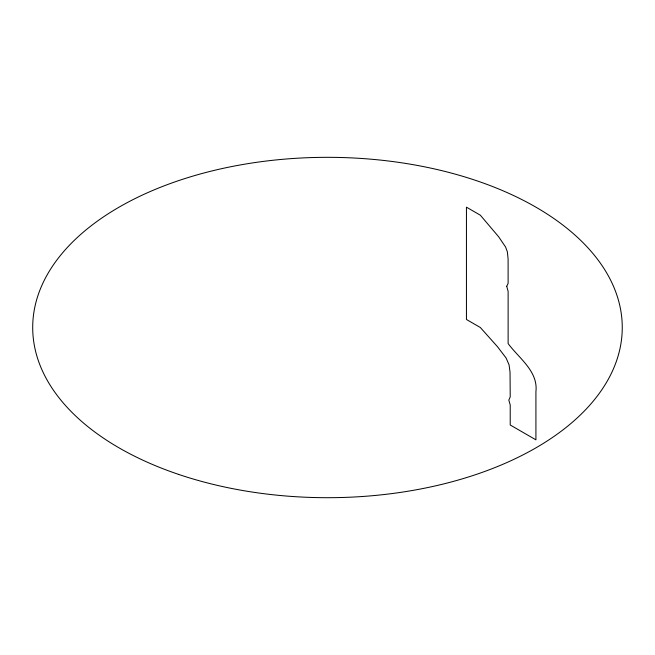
<?xml version="1.0" encoding="UTF-8"?>
<svg xmlns="http://www.w3.org/2000/svg" width="655" height="655" viewBox="0 0 655 655"><rect width="100%" height="100%" fill="white"/><g stroke="black" fill="none" stroke-linecap="round" stroke-linejoin="round"><path stroke-width="0.98" d="M506.741 286.292L508.124 291.409L508.124 343.556C518.834 358.179 538.295 371.229 535.921 391.69L535.921 439.833L510.212 424.989L510.212 404.929L508.82 400.115L510.212 396.905L510.04 372.228L509.074 364.843L506.086 357.974L497.317 346.503L480.336 327.508L466.442 319.484L466.442 207.168L480.336 215.192L498.594 236.709L505.594 247.025L507.379 251.921L508.1 258.946L508.124 283.386L506.741 286.292M178.61 474.4A294.775 170.185 0 0 0 622.25 328.499A294.775 170.185 0 0 0 181.582 179.634A294.775 170.185 0 0 0 178.61 474.4"/></g></svg>
